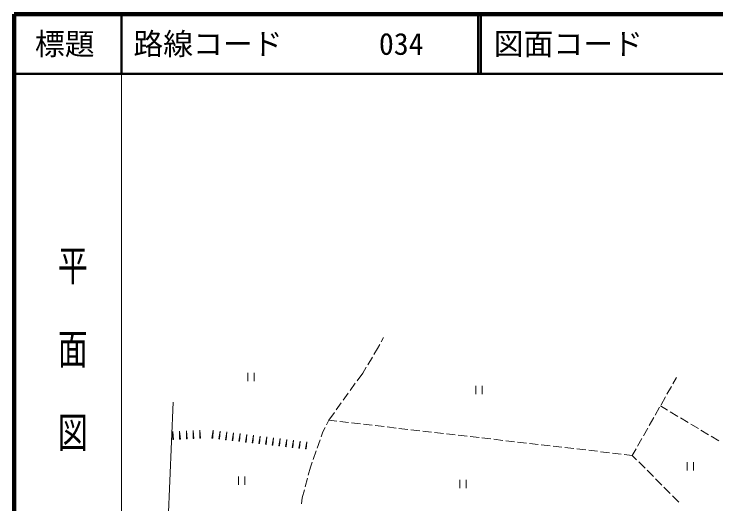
# Model space of a CAD drawing. Units: millimetres, scale not verified. Extents: x 40000 to 680000, y 20000 to 380000.
# Drawn here: x 40000 to 157624, y 297932 to 380000 of the extents above; entities that cross this region are included whole.
import ezdxf
from ezdxf.enums import TextEntityAlignment as Align

# ---------------------------------------------------------------- set-up
doc = ezdxf.new("R2010")
doc.units = ezdxf.units.MM
doc.header["$LTSCALE"] = 1000
for name, color, linetype, lineweight in [('M-BMK-OTRS', 5, 'Continuous', 13), ('M-TTL', 2, 'Continuous', 140), ('M-TTL-BAND', 7, 'Continuous', 13), ('M-TTL-LINE', 7, 'Continuous', 50), ('M-WORK', 1, 'Continuous', 13)]:
    doc.layers.add(name, color=color, linetype=linetype, lineweight=lineweight)
doc.layers.add('M-TTL-TXT', color=7, linetype='Continuous')
doc.styles.add('@ＭＳ ゴシック', font='')
doc.styles.add('ＭＳ ゴシック', font='')
doc.styles.get('@ＭＳ ゴシック').set_extended_font_data('@MS Gothic')
doc.styles.get('ＭＳ ゴシック').set_extended_font_data('MS Gothic')

msp = doc.modelspace()

# ---------------------------------------------------------------- linework, layer by layer
at = {"layer": 'M-BMK-OTRS'}
msp.add_line((65578, 288839), (66689, 314974), dxfattribs=at)
at = {"layer": 'M-TTL'}
for p, q in [((40000, 380000), (40000, 20000)), ((680000, 380000), (40000, 380000))]:
    msp.add_line(p, q, dxfattribs=at)
at = {"layer": 'M-TTL-BAND'}
msp.add_line((58000, 370000), (58000, 20000), dxfattribs=at)
at = {"layer": 'M-TTL-LINE'}
for p, q in [((58000, 380000), (58000, 370000)), ((117750, 380000), (117750, 370000)), ((118250, 380000), (118250, 370000)), ((40000, 370000), (680000, 370000))]:
    msp.add_line(p, q, dxfattribs=at)
at = {"layer": 'M-WORK'}
for p, q in [((101537, 325106), (101928, 325825)), ((100906, 323948), (101298, 324667)), ((100313, 322973), (100906, 323948)), ((99274, 321264), (100054, 322545)), ((98422, 319862), (99015, 320837)), ((79201, 319880), (79201, 318480)), ((80251, 318480), (80251, 319880)), ((97474, 318546), (98422, 319862)), ((151028, 319135), (150404, 318038)), ((96305, 316923), (97182, 318141)), ((117403, 317737), (117403, 316337)), ((118453, 316337), (118453, 317737)), ((150157, 317604), (149415, 316300)), ((95136, 315301), (96013, 316518)), ((149168, 315865), (148427, 314561)), ((93967, 313678), (94844, 314895)), ((148179, 314127), (147438, 312823)), ((149525, 313622), (148305, 314347)), ((92728, 311957), (93675, 313272)), ((151244, 312599), (149955, 313366)), ((92358, 311206), (92728, 311957)), ((94075, 311801), (92728, 311957)), ((96062, 311571), (94571, 311744)), ((147191, 312388), (146449, 311084)), ((152963, 311577), (151674, 312344)), ((91768, 310006), (92138, 310757)), ((98048, 311342), (96558, 311514)), ((100035, 311112), (98545, 311284)), ((102022, 310882), (100532, 311055)), ((104009, 310653), (102519, 310825)), ((105995, 310423), (104505, 310595)), ((146202, 310650), (145460, 309346)), ((154682, 310555), (153393, 311322)), ((66611, 308735), (66613, 310063)), ((66677, 308738), (66613, 310063)), ((66743, 308741), (66613, 310063)), ((67742, 308790), (67744, 310115)), ((67808, 308793), (67744, 310115)), ((67874, 308796), (67744, 310115)), ((68873, 308845), (68875, 310167)), ((68939, 308848), (68875, 310167)), ((69005, 308851), (68875, 310167)), ((70004, 308900), (70005, 310219)), ((70069, 308903), (70005, 310219)), ((70135, 308906), (70005, 310219)), ((71134, 308954), (71136, 310270)), ((71199, 308958), (71136, 310270)), ((71265, 308961), (71136, 310270)), ((73171, 308957), (73391, 310286)), ((73238, 308950), (73391, 310286)), ((73304, 308942), (73391, 310286)), ((74297, 308828), (74516, 310145)), ((74364, 308820), (74516, 310145)), ((74430, 308813), (74516, 310145)), ((75423, 308699), (75639, 310005)), ((75488, 308691), (75639, 310005)), ((75554, 308684), (75639, 310005)), ((76547, 308569), (76762, 309865)), ((76612, 308562), (76762, 309865)), ((76677, 308554), (76762, 309865)), ((77670, 308440), (77883, 309725)), ((77735, 308433), (77883, 309725)), ((77800, 308425), (77883, 309725)), ((78792, 308311), (79004, 309586)), ((78857, 308304), (79004, 309586)), ((78921, 308297), (79004, 309586)), ((79914, 308182), (80123, 309446)), ((79977, 308175), (80123, 309446)), ((80041, 308168), (80123, 309446)), ((91472, 309172), (91768, 310006)), ((107982, 310193), (106492, 310366)), ((109969, 309964), (108479, 310136)), ((111956, 309734), (110466, 309906)), ((113942, 309505), (112452, 309677)), ((115929, 309275), (114439, 309447)), ((156401, 309533), (155112, 310299)), ((66743, 308741), (66611, 308735)), ((67874, 308796), (67742, 308790)), ((69005, 308851), (68873, 308845)), ((70135, 308906), (70004, 308900)), ((71265, 308961), (71134, 308954)), ((73304, 308942), (73171, 308957)), ((74430, 308813), (74297, 308828)), ((75554, 308684), (75423, 308699)), ((76677, 308554), (76547, 308569)), ((77800, 308425), (77670, 308440)), ((78921, 308297), (78792, 308311)), ((80041, 308168), (79914, 308182)), ((81034, 308054), (81241, 309307)), ((81097, 308047), (81241, 309307)), ((81160, 308039), (81241, 309307)), ((82152, 307925), (82359, 309167)), ((82215, 307918), (82359, 309167)), ((82277, 307911), (82359, 309167)), ((83270, 307797), (83475, 309028)), ((83332, 307790), (83475, 309028)), ((83394, 307782), (83475, 309028)), ((84387, 307668), (84590, 308889)), ((84448, 307661), (84590, 308889)), ((84510, 307654), (84590, 308889)), ((85503, 307540), (85704, 308750)), ((85564, 307533), (85704, 308750)), ((85625, 307526), (85704, 308750)), ((86617, 307412), (86816, 308611)), ((86678, 307405), (86816, 308611)), ((86738, 307398), (86816, 308611)), ((87731, 307284), (87928, 308473)), ((87791, 307277), (87928, 308473)), ((87851, 307270), (87928, 308473)), ((88843, 307156), (89039, 308334)), ((88903, 307149), (89039, 308334)), ((88962, 307143), (89039, 308334)), ((90803, 307287), (91305, 308701)), ((117916, 309045), (116426, 309217)), ((119903, 308816), (118413, 308988)), ((121890, 308586), (120400, 308758)), ((123876, 308356), (122386, 308529)), ((125863, 308127), (124373, 308299)), ((145213, 308911), (144472, 307607)), ((158120, 308511), (156831, 309277)), ((81160, 308039), (81034, 308054)), ((82277, 307911), (82152, 307925)), ((83394, 307782), (83270, 307797)), ((84510, 307654), (84387, 307668)), ((85625, 307526), (85503, 307540)), ((86738, 307398), (86617, 307412)), ((87851, 307270), (87731, 307284)), ((88962, 307143), (88843, 307156)), ((127850, 307897), (126360, 308069)), ((129837, 307667), (128347, 307840)), ((131823, 307438), (130333, 307610)), ((133810, 307208), (132320, 307380)), ((135797, 306978), (134307, 307151)), ((144225, 307173), (143601, 306076)), ((90134, 305403), (90636, 306816)), ((137784, 306749), (136294, 306921)), ((139771, 306519), (138280, 306691)), ((141757, 306289), (140267, 306462)), ((143601, 306076), (142254, 306232)), ((143601, 306076), (144331, 305343)), ((89670, 304098), (89966, 304932)), ((144683, 304989), (145742, 303926)), ((152810, 304926), (152810, 303526)), ((153860, 303526), (153860, 304926)), ((89304, 302737), (89670, 304098)), ((146094, 303572), (147153, 302508)), ((77617, 302550), (77617, 301150)), ((78667, 301150), (78667, 302550)), ((88785, 300806), (89175, 302255)), ((114701, 301991), (114701, 300591)), ((115751, 300591), (115751, 301991)), ((147505, 302154), (148563, 301091)), ((88290, 298963), (88655, 300323)), ((148916, 300737), (149974, 299673)), ((88177, 297963), (88290, 298963)), ((150327, 299319), (151385, 298256))]:
    msp.add_line(p, q, dxfattribs=at)

# ---------------------------------------------------------------- texts
at = {"layer": 'M-TTL-BAND', "style": '@ＭＳ ゴシック', "width": 1.4}
msp.add_text('平  面  図', height=3666, rotation=270, dxfattribs=at).set_placement((49777, 306475), align=Align.MIDDLE_RIGHT)
at = {"layer": 'M-TTL-TXT', "style": 'ＭＳ ゴシック'}
msp.add_text('標題', height=3666, dxfattribs=at).set_placement((48500, 375000), align=Align.MIDDLE_CENTER)
for s, p in [('路線コード', (60000, 375000)), ('034', (101142, 375000)), ('図面コード', (120380, 375000))]:
    msp.add_text(s, height=3666, dxfattribs=at).set_placement(p, align=Align.MIDDLE_LEFT)

doc.saveas('drawing.dxf')
